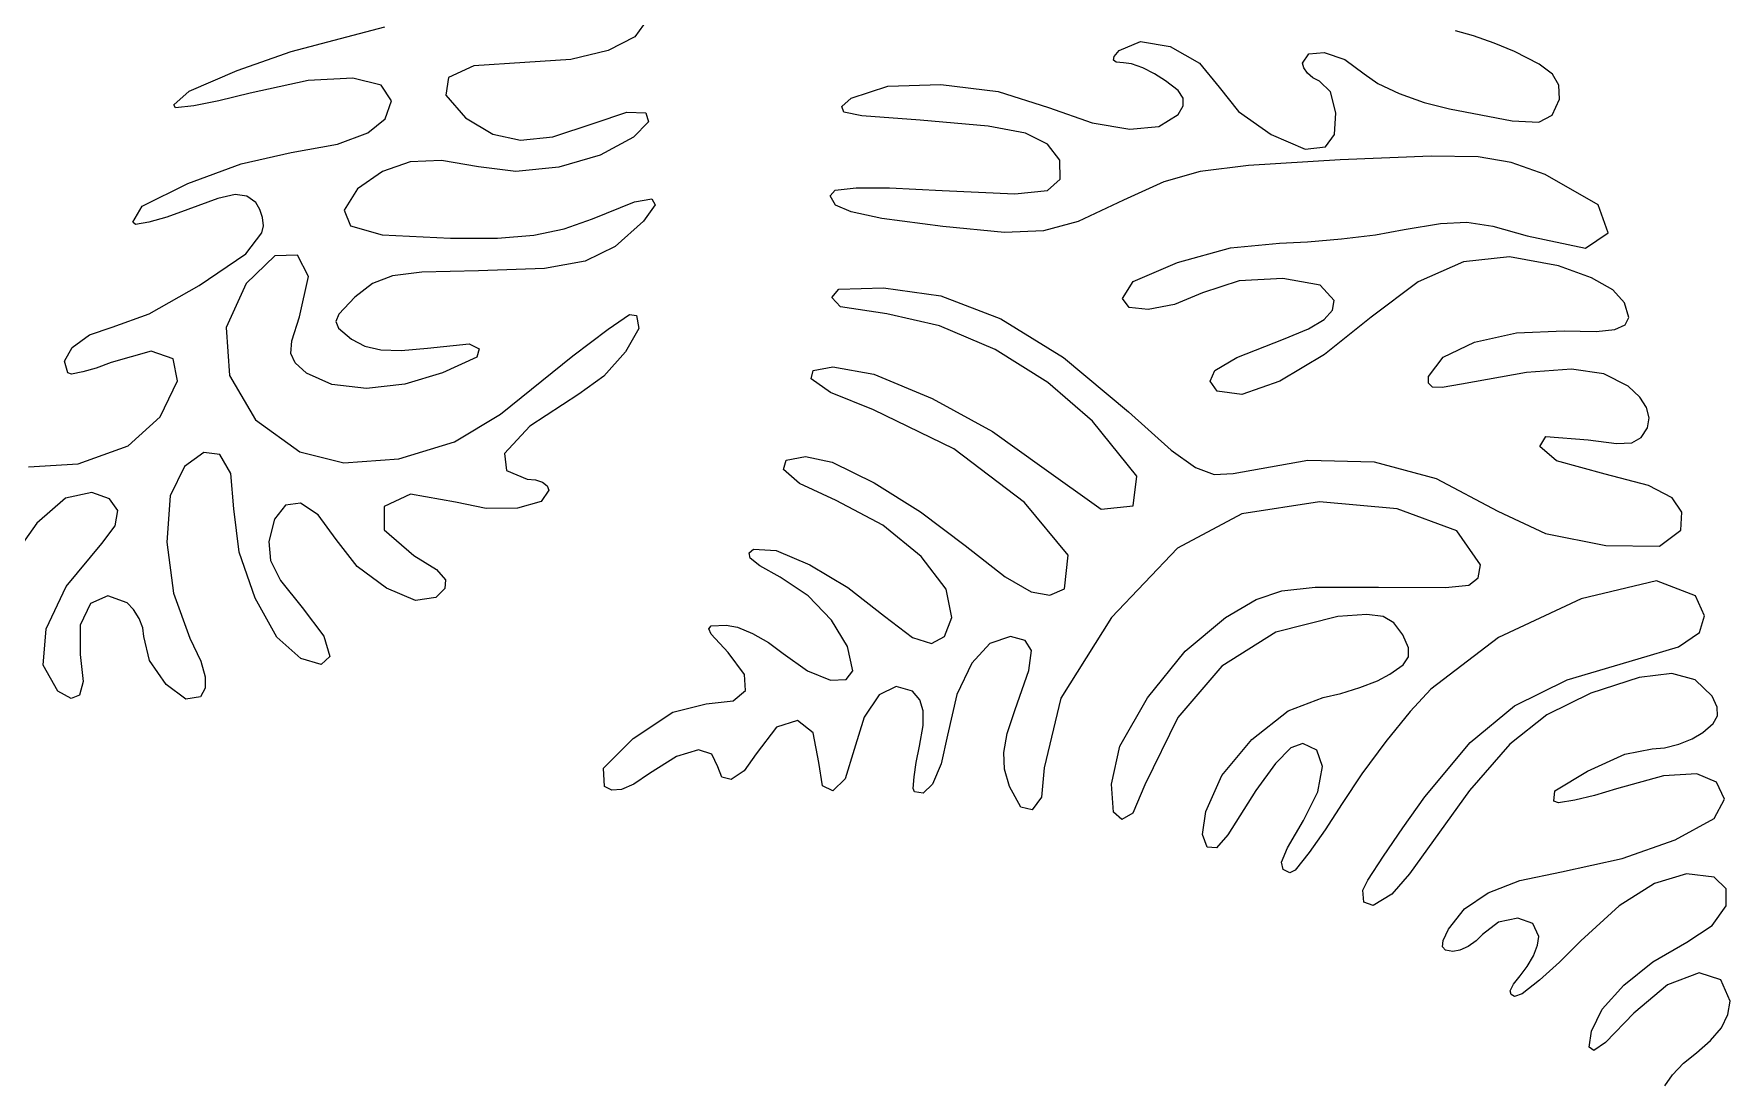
# Model space of a CAD drawing. Extents: x -276 to 353, y -236 to 239.
# Drawn here: x 110.7 to 261.4, y 2.6 to 95.4 of the extents above; entities that cross this region are included whole.
import ezdxf

# ---------------------------------------------------------------- set-up
doc = ezdxf.new("R2010")
doc.units = 0
doc.layers.get('0').update_dxf_attribs({"linetype": 'CONTINUOUS'})

msp = doc.modelspace()

# ---------------------------------------------------------------- linework, layer by layer
for p, q in [((165.25, 96.78), (164.08, 95.19)), ((133.53, 93.89), (137.91, 95.03)), ((137.91, 95.03), (141.86, 96.07)), ((164.08, 95.19), (161.71, 93.95)), ((238.65, 95.26), (237.03, 95.72)), ((240.47, 94.62), (238.65, 95.26)), ((128.74, 92.18), (133.53, 93.89)), ((161.71, 93.95), (158.39, 93.16)), ((206.68, 93.44), (207.15, 93.97)), ((207.15, 93.97), (209.03, 94.77)), ((209.03, 94.77), (211.68, 94.31)), ((211.68, 94.31), (214.29, 92.83)), ((223.45, 92.84), (224, 93.66)), ((224, 93.66), (225.35, 93.8)), ((225.35, 93.8), (227.19, 93.15)), ((242.27, 93.87), (240.47, 94.62)), ((244.49, 92.76), (242.27, 93.87)), ((124.48, 90.34), (128.74, 92.18)), ((149.76, 92.61), (147.53, 91.57)), ((154.32, 92.89), (149.76, 92.61)), ((158.39, 93.16), (154.32, 92.89)), ((206.63, 93.12), (206.68, 93.44)), ((206.87, 92.93), (206.63, 93.12)), ((207.52, 92.87), (206.87, 92.93)), ((208.25, 92.77), (207.52, 92.87)), ((209.23, 92.41), (208.25, 92.77)), ((210.29, 91.89), (209.23, 92.41)), ((214.29, 92.83), (216.03, 90.71)), ((223.56, 92.41), (223.45, 92.84)), ((223.89, 91.94), (223.56, 92.41)), ((227.19, 93.15), (228.93, 91.89)), ((245.67, 91.85), (244.49, 92.76)), ((135.04, 91.29), (129.89, 90.18)), ((139.01, 91.5), (135.04, 91.29)), ((141.54, 90.88), (139.01, 91.5)), ((142.45, 89.48), (141.54, 90.88)), ((147.53, 91.57), (147.29, 90)), ((183.32, 89.73), (186.57, 90.78)), ((186.57, 90.78), (191.3, 90.94)), ((191.3, 90.94), (196.39, 90.31)), ((211.27, 91.28), (210.29, 91.89)), ((212.38, 90.41), (211.27, 91.28)), ((216.03, 90.71), (217.76, 88.53)), ((224.37, 91.53), (223.89, 91.94)), ((224.95, 91.24), (224.37, 91.53)), ((225.93, 90.29), (224.95, 91.24)), ((228.93, 91.89), (230.12, 91.04)), ((230.12, 91.04), (232.03, 90.15)), ((246.21, 90.87), (245.67, 91.85)), ((246.27, 89.64), (246.21, 90.87)), ((123.1, 89.13), (124.48, 90.34)), ((123.26, 88.87), (123.1, 89.13)), ((124.87, 89.06), (123.26, 88.87)), ((127.11, 89.49), (124.87, 89.06)), ((129.89, 90.18), (127.11, 89.49)), ((141.89, 87.9), (142.45, 89.48)), ((147.29, 90), (149.04, 87.98)), ((182.49, 88.99), (183.32, 89.73)), ((182.65, 88.49), (182.49, 88.99)), ((196.39, 90.31), (200.85, 88.91)), ((212.37, 88.28), (212.84, 89.06)), ((212.84, 89.73), (212.38, 90.41)), ((212.84, 89.06), (212.84, 89.73)), ((226.41, 88.43), (225.93, 90.29)), ((232.03, 90.15), (234.26, 89.35)), ((234.26, 89.35), (236.5, 88.77)), ((245.64, 88.22), (246.27, 89.64)), ((140.34, 86.64), (141.89, 87.9)), ((149.04, 87.98), (151.47, 86.54)), ((156.78, 86.29), (160.47, 87.5)), ((160.47, 87.5), (163.38, 88.47)), ((163.38, 88.47), (165.06, 88.41)), ((165.31, 87.62), (163.98, 86.27)), ((165.06, 88.41), (165.31, 87.62)), ((184.26, 88.17), (182.65, 88.49)), ((189.45, 87.78), (184.26, 88.17)), ((195.5, 87.25), (189.45, 87.78)), ((200.85, 88.91), (204.75, 87.52)), ((204.75, 87.52), (208.08, 86.96)), ((210.67, 87.21), (212.37, 88.28)), ((217.76, 88.53), (220.66, 86.51)), ((226.28, 86.51), (226.41, 88.43)), ((236.5, 88.77), (242.08, 87.7)), ((242.08, 87.7), (244.44, 87.6)), ((244.44, 87.6), (245.64, 88.22)), ((137.64, 85.65), (140.34, 86.64)), ((151.47, 86.54), (153.93, 85.98)), ((153.93, 85.98), (156.78, 86.29)), ((163.98, 86.27), (161.01, 84.65)), ((198.82, 86.61), (195.5, 87.25)), ((200.77, 85.65), (198.82, 86.61)), ((208.08, 86.96), (210.67, 87.21)), ((220.66, 86.51), (223.66, 85.19)), ((225.49, 85.4), (226.28, 86.51)), ((129.09, 83.89), (133.54, 84.89)), ((133.54, 84.89), (137.64, 85.65)), ((161.01, 84.65), (157.32, 83.59)), ((201.87, 84.21), (200.77, 85.65)), ((223.66, 85.19), (225.49, 85.4)), ((234.87, 84.58), (226.78, 84.24)), ((239.04, 84.5), (234.87, 84.58)), ((242, 84.01), (239.04, 84.5)), ((124.34, 82.13), (129.09, 83.89)), ((141.65, 83.22), (139.44, 81.66)), ((144.1, 84.07), (141.65, 83.22)), ((146.91, 84.19), (144.1, 84.07)), ((150.2, 83.61), (146.91, 84.19)), ((153.52, 83.2), (150.2, 83.61)), ((157.32, 83.59), (153.52, 83.2)), ((201.89, 82.52), (201.87, 84.21)), ((214.34, 83.2), (211.11, 82.28)), ((218.64, 83.75), (214.34, 83.2)), ((226.78, 84.24), (218.64, 83.75)), ((245, 82.95), (242, 84.01)), ((249.73, 80.25), (245, 82.95)), ((120.29, 80.14), (124.34, 82.13)), ((139.44, 81.66), (138.25, 79.76)), ((181.45, 81.04), (181.88, 81.56)), ((181.88, 81.56), (183.75, 81.76)), ((183.75, 81.76), (186.71, 81.77)), ((186.71, 81.77), (191.39, 81.52)), ((191.39, 81.52), (197.87, 81.21)), ((197.87, 81.21), (200.78, 81.53)), ((200.78, 81.53), (201.89, 82.52)), ((211.11, 82.28), (207.53, 80.65)), ((119.45, 78.7), (120.29, 80.14)), ((127.01, 80.82), (124.36, 79.84)), ((128.55, 81.15), (127.01, 80.82)), ((129.58, 81.02), (128.55, 81.15)), ((130.38, 80.45), (129.58, 81.02)), ((130.76, 79.84), (130.38, 80.45)), ((160.32, 78.99), (164.05, 80.52)), ((164.05, 80.52), (165.59, 80.77)), ((165.9, 80.23), (164.86, 78.78)), ((165.59, 80.77), (165.9, 80.23)), ((181.91, 80.22), (181.45, 81.04)), ((183.32, 79.61), (181.91, 80.22)), ((207.53, 80.65), (203.49, 78.77)), ((250.6, 77.76), (249.73, 80.25)), ((119.69, 78.49), (119.45, 78.7)), ((120.89, 78.71), (119.69, 78.49)), ((122.48, 79.15), (120.89, 78.71)), ((124.36, 79.84), (122.48, 79.15)), ((130.99, 79.11), (130.76, 79.84)), ((131.06, 78.38), (130.99, 79.11)), ((138.25, 79.76), (138.82, 78.39)), ((157.79, 78.1), (160.32, 78.99)), ((164.86, 78.78), (162.34, 76.54)), ((186.03, 79.04), (183.32, 79.61)), ((191.45, 78.32), (186.03, 79.04)), ((203.49, 78.77), (200.41, 77.92)), ((232.48, 78.04), (235.71, 78.59)), ((235.71, 78.59), (238.06, 78.69)), ((238.06, 78.69), (240.37, 78.35)), ((129.49, 75.89), (130.93, 77.75)), ((130.93, 77.75), (131.06, 78.38)), ((138.82, 78.39), (141.63, 77.58)), ((141.63, 77.58), (147.71, 77.27)), ((147.71, 77.27), (151.89, 77.29)), ((151.89, 77.29), (155.1, 77.55)), ((155.1, 77.55), (157.79, 78.1)), ((196.95, 77.79), (191.45, 78.32)), ((200.41, 77.92), (196.95, 77.79)), ((221.39, 76.85), (223.88, 76.94)), ((223.88, 76.94), (226.89, 77.21)), ((226.89, 77.21), (229.92, 77.59)), ((229.92, 77.59), (232.48, 78.04)), ((240.37, 78.35), (243.42, 77.48)), ((243.42, 77.48), (248.58, 76.39)), ((248.58, 76.39), (250.6, 77.76)), ((125.36, 73.07), (129.49, 75.89)), ((132.09, 75.7), (129.52, 73.24)), ((134.11, 75.76), (132.09, 75.7)), ((135.06, 73.88), (134.11, 75.76)), ((162.34, 76.54), (159.67, 75.24)), ((212.32, 75.11), (217.03, 76.41)), ((217.03, 76.41), (221.39, 76.85)), ((241.85, 75.62), (237.76, 75.18)), ((246.18, 74.83), (241.85, 75.62)), ((142.53, 73.92), (140.76, 73.24)), ((145.16, 74.25), (142.53, 73.92)), ((150.18, 74.37), (145.16, 74.25)), ((156.06, 74.59), (150.18, 74.37)), ((159.67, 75.24), (156.06, 74.59)), ((208.38, 73.44), (212.32, 75.11)), ((237.76, 75.18), (233.72, 73.41)), ((249.13, 73.74), (246.18, 74.83)), ((120.92, 70.54), (125.36, 73.07)), ((129.52, 73.24), (127.77, 69.34)), ((134.27, 70.28), (135.06, 73.88)), ((140.76, 73.24), (139.18, 72.03)), ((181.59, 72), (182.21, 72.74)), ((182.21, 72.74), (186.2, 72.86)), ((186.2, 72.86), (191.3, 72.16)), ((207.45, 71.92), (208.38, 73.44)), ((214.55, 72.43), (212.05, 71.38)), ((217.81, 73.5), (214.55, 72.43)), ((221.7, 73.69), (217.81, 73.5)), ((225.01, 73.1), (221.7, 73.69)), ((226.24, 71.73), (225.01, 73.1)), ((233.72, 73.41), (229.55, 70.27)), ((251.02, 72.68), (249.13, 73.74)), ((252.07, 71.54), (251.02, 72.68)), ((139.18, 72.03), (137.78, 70.53)), ((182.38, 71.17), (181.59, 72)), ((186.48, 70.56), (182.38, 71.17)), ((191.3, 72.16), (196.62, 70.1)), ((208.04, 71.12), (207.45, 71.92)), ((209.71, 70.93), (208.04, 71.12)), ((212.05, 71.38), (209.71, 70.93)), ((225.36, 70.05), (226.09, 70.87)), ((226.09, 70.87), (226.24, 71.73)), ((252.45, 70.22), (252.07, 71.54)), ((115.62, 68.69), (117.63, 69.38)), ((117.63, 69.38), (120.92, 70.54)), ((133.59, 68.16), (134.27, 70.28)), ((137.78, 70.53), (137.49, 69.86)), ((137.49, 69.86), (137.73, 69.27)), ((161.7, 69.2), (163.6, 70.48)), ((163.6, 70.48), (164.24, 70.41)), ((164.24, 70.41), (164.45, 69.25)), ((191.17, 69.49), (186.48, 70.56)), ((196.11, 67.37), (191.17, 69.49)), ((196.62, 70.1), (202.18, 66.67)), ((223.97, 69.22), (225.36, 70.05)), ((229.55, 70.27), (225.39, 66.93)), ((251.21, 69.17), (252.11, 69.57)), ((252.11, 69.57), (252.45, 70.22)), ((114.07, 67.57), (115.62, 68.69)), ((127.77, 69.34), (128.06, 65.06)), ((133.5, 67.04), (133.59, 68.16)), ((137.73, 69.27), (138.9, 68.31)), ((138.9, 68.31), (140.08, 67.68)), ((145.65, 67.49), (149.36, 67.9)), ((149.36, 67.9), (150.25, 67.45)), ((158.58, 66.82), (161.7, 69.2)), ((164.45, 69.25), (163.25, 67.18)), ((217.59, 66.67), (221.75, 68.3)), ((221.75, 68.3), (223.97, 69.22)), ((235.95, 66.69), (238.74, 68.03)), ((238.74, 68.03), (242.47, 68.87)), ((242.47, 68.87), (246.7, 69.04)), ((246.7, 69.04), (249.55, 68.99)), ((249.55, 68.99), (251.21, 69.17)), ((113.39, 66.35), (114.07, 67.57)), ((113.67, 65.32), (113.39, 66.35)), ((121.09, 67.23), (117.54, 66.23)), ((123.05, 66.54), (121.09, 67.23)), ((123.44, 64.59), (123.05, 66.54)), ((133.88, 66.2), (133.5, 67.04)), ((140.08, 67.68), (141.51, 67.34)), ((141.51, 67.34), (143.31, 67.28)), ((143.31, 67.28), (145.65, 67.49)), ((150.04, 66.71), (146.98, 65.32)), ((150.25, 67.45), (150.04, 66.71)), ((152.14, 61.62), (158.58, 66.82)), ((163.25, 67.18), (161.32, 65.02)), ((200.81, 64.46), (196.11, 67.37)), ((202.18, 66.67), (207.98, 61.84)), ((215.63, 65.51), (217.59, 66.67)), ((225.39, 66.93), (221.42, 64.58)), ((234.64, 64.99), (235.95, 66.69)), ((114.02, 65.2), (113.67, 65.32)), ((115, 65.39), (114.02, 65.2)), ((116.2, 65.73), (115, 65.39)), ((117.54, 66.23), (116.2, 65.73)), ((128.06, 65.06), (130.37, 61.13)), ((134.9, 65.28), (133.88, 66.2)), ((137.16, 64.26), (134.9, 65.28)), ((146.98, 65.32), (143.64, 64.29)), ((161.32, 65.02), (159.12, 63.4)), ((179.75, 64.77), (179.93, 65.53)), ((179.93, 65.53), (181.7, 65.85)), ((181.7, 65.85), (185.34, 65.19)), ((185.34, 65.19), (190.53, 63.02)), ((215.24, 64.56), (215.63, 65.51)), ((234.63, 64.38), (234.64, 64.99)), ((243.35, 65.35), (237.57, 64.31)), ((247.34, 65.63), (243.35, 65.35)), ((250.22, 65.22), (247.34, 65.63)), ((252.4, 64.11), (250.22, 65.22)), ((121.88, 61.41), (123.44, 64.59)), ((140.22, 63.93), (137.16, 64.26)), ((143.64, 64.29), (140.22, 63.93)), ((159.12, 63.4), (154.75, 60.57)), ((181.47, 63.55), (179.75, 64.77)), ((185.31, 62.01), (181.47, 63.55)), ((204.76, 61.02), (200.81, 64.46)), ((215.85, 63.67), (215.24, 64.56)), ((218.05, 63.37), (215.85, 63.67)), ((221.42, 64.58), (218.05, 63.37)), ((234.98, 64.04), (234.63, 64.38)), ((235.85, 64.01), (234.98, 64.04)), ((237.57, 64.31), (235.85, 64.01)), ((253.42, 63.15), (252.4, 64.11)), ((192.45, 58.56), (185.31, 62.01)), ((190.53, 63.02), (195.88, 60.1)), ((207.98, 61.84), (211.77, 58.43)), ((254.03, 62.22), (253.42, 63.15)), ((254.25, 61.32), (254.03, 62.22)), ((119.04, 58.82), (121.88, 61.41)), ((130.37, 61.13), (134.29, 58.28)), ((148.06, 59.16), (152.14, 61.62)), ((154.75, 60.57), (152.51, 58.14)), ((208.71, 56.12), (204.76, 61.02)), ((253.53, 59.55), (254.1, 60.42)), ((254.1, 60.42), (254.25, 61.32)), ((114.6, 57.21), (119.04, 58.82)), ((143.11, 57.66), (148.06, 59.16)), ((195.88, 60.1), (200.25, 56.94)), ((244.54, 58.77), (245.08, 59.64)), ((245.08, 59.64), (248.83, 59.34)), ((248.83, 59.34), (251.34, 59.03)), ((251.34, 59.03), (252.7, 59.1)), ((252.7, 59.1), (253.53, 59.55)), ((125.78, 58.24), (124.04, 56.98)), ((127.2, 58.04), (125.78, 58.24)), ((128.16, 56.37), (127.2, 58.04)), ((134.29, 58.28), (138.21, 57.31)), ((138.21, 57.31), (143.11, 57.66)), ((152.51, 58.14), (152.69, 56.62)), ((177.3, 56.72), (177.54, 57.54)), ((177.54, 57.54), (179.27, 57.87)), ((179.27, 57.87), (181.63, 57.37)), ((181.63, 57.37), (185.35, 55.52)), ((198.71, 53.79), (192.45, 58.56)), ((211.77, 58.43), (213.92, 56.88)), ((217.28, 56.37), (223.91, 57.54)), ((223.91, 57.54), (229.81, 57.41)), ((229.81, 57.41), (235.32, 55.91)), ((246.02, 57.5), (244.54, 58.77)), ((250.33, 56.31), (246.02, 57.5)), ((110.18, 56.94), (114.6, 57.21)), ((124.04, 56.98), (122.77, 54.38)), ((128.45, 53.23), (128.16, 56.37)), ((152.69, 56.62), (154.51, 55.87)), ((154.51, 55.87), (155.25, 55.8)), ((155.25, 55.8), (155.88, 55.59)), ((178.71, 55.47), (177.3, 56.72)), ((200.25, 56.94), (205.54, 53.2)), ((208.38, 53.49), (208.71, 56.12)), ((213.92, 56.88), (215.57, 56.28)), ((215.57, 56.28), (217.28, 56.37)), ((235.32, 55.91), (240.79, 53.02)), ((254.18, 55.28), (250.33, 56.31)), ((115.8, 54.67), (113.48, 54.16)), ((117.39, 54.11), (115.8, 54.67)), ((122.77, 54.38), (122.47, 50.26)), ((144.15, 54.52), (141.8, 53.42)), ((148.15, 53.81), (144.15, 54.52)), ((156.45, 54.89), (155.77, 53.86)), ((155.88, 55.59), (156.3, 55.27)), ((156.3, 55.27), (156.45, 54.89)), ((181.98, 53.95), (178.71, 55.47)), ((185.35, 55.52), (189.48, 52.95)), ((256.29, 54.21), (254.18, 55.28)), ((113.48, 54.16), (110.91, 51.93)), ((118.12, 53.08), (117.39, 54.11)), ((117.9, 51.7), (118.12, 53.08)), ((128.92, 49.37), (128.45, 53.23)), ((133.03, 53.53), (132.05, 52.29)), ((134.36, 53.71), (133.03, 53.53)), ((135.92, 52.68), (134.36, 53.71)), ((141.8, 53.42), (141.81, 51.34)), ((150.87, 53.24), (148.15, 53.81)), ((153.65, 53.28), (150.87, 53.24)), ((155.77, 53.86), (153.65, 53.28)), ((186.13, 51.77), (181.98, 53.95)), ((189.48, 52.95), (193.45, 49.95)), ((202.6, 49.11), (198.71, 53.79)), ((205.54, 53.2), (208.38, 53.49)), ((218.04, 52.78), (212.32, 49.73)), ((224.96, 53.84), (218.04, 52.78)), ((231.86, 53.23), (224.96, 53.84)), ((237.17, 51.25), (231.86, 53.23)), ((240.79, 53.02), (245.05, 51.03)), ((257.16, 52.93), (256.29, 54.21)), ((257.06, 51.32), (257.16, 52.93)), ((110.91, 51.93), (108.45, 48.42)), ((116.7, 50.13), (117.9, 51.7)), ((132.05, 52.29), (131.56, 50.3)), ((137.52, 50.48), (135.92, 52.68)), ((141.81, 51.34), (144.44, 49.08)), ((189.55, 48.99), (186.13, 51.77)), ((255.18, 49.9), (257.06, 51.32)), ((113.53, 46.31), (116.7, 50.13)), ((122.47, 50.26), (123.07, 45.71)), ((131.56, 50.3), (131.71, 48.62)), ((139.41, 48.1), (137.52, 50.48)), ((193.45, 49.95), (197, 47.18)), ((239.25, 48.25), (237.17, 51.25)), ((245.05, 51.03), (250.4, 49.95)), ((250.4, 49.95), (255.18, 49.9)), ((130.32, 45.28), (128.92, 49.37)), ((131.71, 48.62), (132.6, 46.85)), ((144.44, 49.08), (146.44, 47.83)), ((174.24, 49.3), (174.63, 49.63)), ((174.33, 48.84), (174.24, 49.3)), ((175.21, 48.15), (174.33, 48.84)), ((174.63, 49.63), (176.64, 49.51)), ((176.64, 49.51), (179.65, 48.24)), ((191.76, 46.09), (189.55, 48.99)), ((202.27, 46.1), (202.6, 49.11)), ((212.32, 49.73), (206.45, 43.57)), ((239.04, 47.08), (239.25, 48.25)), ((132.6, 46.85), (134.52, 44.44)), ((142, 46.17), (139.41, 48.1)), ((146.44, 47.83), (147.25, 46.92)), ((147.25, 46.92), (147.2, 46.13)), ((177, 47.15), (175.21, 48.15)), ((179.49, 45.49), (177, 47.15)), ((179.65, 48.24), (183.02, 46.23)), ((197, 47.18), (199.32, 45.83)), ((238.21, 46.44), (239.04, 47.08)), ((254.9, 46.83), (248.2, 45.22)), ((258.36, 45.48), (254.9, 46.83)), ((111.74, 42.54), (113.53, 46.31)), ((117.24, 45.49), (115.71, 44.81)), ((118.95, 44.87), (117.24, 45.49)), ((123.07, 45.71), (124.53, 41.71)), ((132.27, 41.8), (130.32, 45.28)), ((144.59, 45.08), (142, 46.17)), ((146.39, 45.34), (144.59, 45.08)), ((147.2, 46.13), (146.39, 45.34)), ((181.57, 43.32), (179.49, 45.49)), ((183.02, 46.23), (186.29, 43.68)), ((192.25, 43.56), (191.76, 46.09)), ((199.32, 45.83), (200.98, 45.53)), ((200.98, 45.53), (202.27, 46.1)), ((219.33, 45.15), (221.61, 45.93)), ((221.61, 45.93), (224.55, 46.24)), ((224.55, 46.24), (230.19, 46.25)), ((230.19, 46.25), (236.15, 46.21)), ((236.15, 46.21), (238.21, 46.44)), ((259.18, 43.71), (258.36, 45.48)), ((115.71, 44.81), (114.78, 42.88)), ((119.52, 44.27), (118.95, 44.87)), ((120.01, 43.48), (119.52, 44.27)), ((134.52, 44.44), (136.45, 41.9)), ((216.59, 43.57), (219.33, 45.15)), ((229.16, 43.83), (226.59, 43.66)), ((230.61, 43.65), (229.16, 43.83)), ((248.2, 45.22), (240.86, 41.78)), ((111.5, 39.32), (111.74, 42.54)), ((114.78, 42.88), (114.77, 40.26)), ((120.34, 42.63), (120.01, 43.48)), ((120.45, 41.86), (120.34, 42.63)), ((170.66, 42.56), (170.88, 42.82)), ((170.86, 42.09), (170.66, 42.56)), ((170.88, 42.82), (172.2, 42.87)), ((172.2, 42.87), (173.21, 42.7)), ((173.21, 42.7), (174.55, 42.14)), ((182.98, 40.99), (181.57, 43.32)), ((186.29, 43.68), (188.76, 41.79)), ((191.61, 41.86), (192.25, 43.56)), ((206.45, 43.57), (201.94, 36.39)), ((213.01, 40.57), (216.59, 43.57)), ((221.06, 42.25), (216.26, 39.24)), ((226.59, 43.66), (221.06, 42.25)), ((231.57, 43.09), (230.61, 43.65)), ((232.37, 42.03), (231.57, 43.09)), ((258.74, 42.21), (259.18, 43.71)), ((120.95, 39.74), (120.45, 41.86)), ((124.53, 41.71), (125.49, 39.67)), ((134.39, 39.9), (132.27, 41.8)), ((136.45, 41.9), (136.96, 40.09)), ((172.38, 40.45), (170.86, 42.09)), ((174.55, 42.14), (175.97, 41.33)), ((175.97, 41.33), (177.26, 40.37)), ((183.45, 38.83), (182.98, 40.99)), ((188.76, 41.79), (190.47, 41.26)), ((190.47, 41.26), (191.61, 41.86)), ((195.65, 41.26), (194.03, 39.5)), ((197.47, 41.87), (195.65, 41.26)), ((198.78, 41.52), (197.47, 41.87)), ((199.34, 40.62), (198.78, 41.52)), ((232.86, 40.86), (232.37, 42.03)), ((232.86, 40.06), (232.86, 40.86)), ((240.86, 41.78), (234.85, 37.18)), ((253.27, 39.88), (256.86, 40.94)), ((256.86, 40.94), (258.74, 42.21)), ((112.79, 37), (111.5, 39.32)), ((114.77, 40.26), (115.03, 37.87)), ((122.43, 37.61), (120.95, 39.74)), ((125.49, 39.67), (125.9, 38.28)), ((136.19, 39.39), (134.39, 39.9)), ((136.96, 40.09), (136.19, 39.39)), ((173.82, 38.5), (172.38, 40.45)), ((177.26, 40.37), (179.44, 38.83)), ((194.03, 39.5), (192.72, 36.71)), ((199.12, 38.86), (199.34, 40.62)), ((209.67, 36.42), (213.01, 40.57)), ((216.26, 39.24), (212.35, 34.67)), ((231.21, 38.52), (232.38, 39.36)), ((232.38, 39.36), (232.86, 40.06)), ((246.97, 38.03), (253.27, 39.88)), ((115.03, 37.87), (114.72, 36.65)), ((125.9, 38.28), (125.88, 37.27)), ((173.91, 37.07), (173.82, 38.5)), ((179.44, 38.83), (181.48, 37.99)), ((181.48, 37.99), (182.87, 38.04)), ((182.87, 38.04), (183.45, 38.83)), ((197.89, 35.37), (199.12, 38.86)), ((228.53, 37.33), (230.09, 37.93)), ((230.09, 37.93), (231.21, 38.52)), ((242.29, 35.71), (246.97, 38.03)), ((253.36, 38.23), (249.08, 36.84)), ((256.28, 38.59), (253.36, 38.23)), ((258.34, 38.02), (256.28, 38.59)), ((259.84, 36.57), (258.34, 38.02)), ((113.97, 36.36), (112.79, 37)), ((114.72, 36.65), (113.97, 36.36)), ((124.17, 36.31), (122.43, 37.61)), ((125.46, 36.5), (124.17, 36.31)), ((125.88, 37.27), (125.46, 36.5)), ((172.82, 36.15), (173.91, 37.07)), ((185.79, 36.67), (184.46, 34.69)), ((187.31, 37.43), (185.79, 36.67)), ((188.78, 37.01), (187.31, 37.43)), ((189.42, 36.23), (188.78, 37.01)), ((189.73, 35.27), (189.42, 36.23)), ((192.72, 36.71), (191.87, 33.1)), ((201.94, 36.39), (200.47, 30.18)), ((207.2, 32.12), (209.67, 36.42)), ((222.16, 35.26), (225.27, 36.45)), ((225.27, 36.45), (226.85, 36.81)), ((226.85, 36.81), (228.53, 37.33)), ((234.85, 37.18), (233.01, 35.21)), ((249.08, 36.84), (245.16, 34.91)), ((260.31, 35.59), (259.84, 36.57)), ((163.95, 32.81), (167.47, 35.14)), ((167.47, 35.14), (170.42, 35.87)), ((170.42, 35.87), (172.82, 36.15)), ((184.46, 34.69), (183.57, 31.81)), ((189.72, 33.97), (189.73, 35.27)), ((197.19, 33.24), (197.89, 35.37)), ((218.93, 32.72), (222.16, 35.26)), ((233.01, 35.21), (230.84, 32.54)), ((238.34, 32.43), (242.29, 35.71)), ((245.16, 34.91), (241.88, 32.31)), ((259.94, 34.13), (260.34, 34.83)), ((260.34, 34.83), (260.31, 35.59)), ((176.69, 33.8), (174.87, 31.43)), ((178.55, 34.41), (176.69, 33.8)), ((179.95, 33.31), (178.55, 34.41)), ((180.45, 30.68), (179.95, 33.31)), ((189.39, 32.12), (189.72, 33.97)), ((196.89, 31.57), (197.19, 33.24)), ((212.35, 34.67), (209.42, 28.68)), ((258.08, 32.76), (259.01, 33.32)), ((259.01, 33.32), (259.94, 34.13)), ((161.31, 30.16), (163.95, 32.81)), ((169.73, 31.79), (167.8, 31.2)), ((170.93, 31.41), (169.73, 31.79)), ((183.57, 31.81), (182.78, 29.2)), ((189.1, 30.68), (189.39, 32.12)), ((191.87, 33.1), (191.31, 30.56)), ((206.45, 28.74), (207.2, 32.12)), ((216.27, 29.52), (218.93, 32.72)), ((222.39, 31.97), (221.03, 30.57)), ((223.47, 32.37), (222.39, 31.97)), ((224.7, 31.77), (223.47, 32.37)), ((225.2, 30.31), (224.7, 31.77)), ((230.84, 32.54), (228.71, 29.67)), ((234.32, 27.6), (238.34, 32.43)), ((241.88, 32.31), (238.29, 28.18)), ((252.1, 31.42), (254.51, 31.87)), ((254.51, 31.87), (255.63, 31.98)), ((255.63, 31.98), (256.88, 32.3)), ((256.88, 32.3), (258.08, 32.76)), ((161.39, 28.53), (161.31, 30.16)), ((167.8, 31.2), (165.4, 29.68)), ((171.45, 30.29), (170.93, 31.41)), ((171.82, 29.36), (171.45, 30.29)), ((174.87, 31.43), (173.8, 29.92)), ((180.77, 28.59), (180.45, 30.68)), ((188.91, 29.4), (189.1, 30.68)), ((191.31, 30.56), (190.55, 28.75)), ((196.96, 30.08), (196.89, 31.57)), ((200.47, 30.18), (200.23, 27.59)), ((221.03, 30.57), (219.28, 28.17)), ((224.8, 28.07), (225.2, 30.31)), ((248.77, 29.89), (252.1, 31.42)), ((163.99, 28.74), (162.89, 28.26)), ((165.4, 29.68), (163.99, 28.74)), ((172.64, 29.16), (171.82, 29.36)), ((173.8, 29.92), (172.64, 29.16)), ((182.78, 29.2), (181.68, 28.14)), ((188.82, 28.36), (188.91, 29.4)), ((190.55, 28.75), (189.73, 27.94)), ((197.39, 28.52), (196.96, 30.08)), ((206.63, 26.24), (206.45, 28.74)), ((209.42, 28.68), (208.34, 26.17)), ((214.84, 26.31), (216.27, 29.52)), ((228.71, 29.67), (226.96, 27.02)), ((245.86, 28.15), (248.77, 29.89)), ((255.52, 29.48), (251.36, 28.34)), ((258.49, 29.66), (255.52, 29.48)), ((260.25, 28.92), (258.49, 29.66)), ((260.95, 27.42), (260.25, 28.92)), ((162.04, 28.2), (161.39, 28.53)), ((162.89, 28.26), (162.04, 28.2)), ((181.68, 28.14), (180.77, 28.59)), ((188.94, 28.05), (188.82, 28.36)), ((189.73, 27.94), (188.94, 28.05)), ((198.39, 26.7), (197.39, 28.52)), ((200.23, 27.59), (199.41, 26.47)), ((219.28, 28.17), (216.81, 24.24)), ((223.52, 25.5), (224.8, 28.07)), ((232.37, 24.87), (234.32, 27.6)), ((238.29, 28.18), (232.95, 20.77)), ((245.77, 27.22), (245.86, 28.15)), ((246.2, 27.07), (245.77, 27.22)), ((247.64, 27.32), (246.2, 27.07)), ((249.39, 27.74), (247.64, 27.32)), ((251.36, 28.34), (249.39, 27.74)), ((260.02, 25.7), (260.95, 27.42)), ((199.41, 26.47), (198.39, 26.7)), ((207.37, 25.59), (206.63, 26.24)), ((208.34, 26.17), (207.37, 25.59)), ((214.54, 24.28), (214.84, 26.31)), ((226.96, 27.02), (225.44, 24.67)), ((256.56, 23.8), (260.02, 25.7)), ((214.97, 23.15), (214.54, 24.28)), ((216.81, 24.24), (215.8, 23.09)), ((222.09, 23.08), (223.52, 25.5)), ((225.44, 24.67), (224.03, 22.68)), ((230.64, 22.34), (232.37, 24.87)), ((215.8, 23.09), (214.97, 23.15)), ((221.57, 21.81), (222.09, 23.08)), ((224.03, 22.68), (222.79, 21.1)), ((251.84, 22.12), (256.56, 23.8)), ((221.71, 21.16), (221.57, 21.81)), ((222.3, 20.87), (221.71, 21.16)), ((229.23, 20.2), (230.64, 22.34)), ((246.45, 20.96), (251.84, 22.12)), ((222.79, 21.1), (222.3, 20.87)), ((228.79, 19.31), (229.23, 20.2)), ((232.95, 20.77), (231.37, 18.96)), ((239.94, 19.08), (242.77, 20.18)), ((242.77, 20.18), (246.45, 20.96)), ((254.74, 19.91), (251.6, 17.92)), ((257.56, 20.76), (254.74, 19.91)), ((260.02, 20.48), (257.56, 20.76)), ((261.11, 19.43), (260.02, 20.48)), ((228.89, 18.26), (228.79, 19.31)), ((229.72, 17.96), (228.89, 18.26)), ((231.37, 18.96), (229.72, 17.96)), ((237.85, 17.65), (239.94, 19.08)), ((261.11, 17.92), (261.11, 19.43)), ((236.43, 15.85), (237.85, 17.65)), ((242.58, 16.84), (240.87, 16.48)), ((243.91, 16.34), (242.58, 16.84)), ((251.6, 17.92), (248.19, 14.8)), ((259.84, 16.19), (261.11, 17.92)), ((235.95, 14.84), (236.43, 15.85)), ((239.45, 15.37), (238.87, 14.8)), ((240.87, 16.48), (239.45, 15.37)), ((244.45, 15.2), (243.91, 16.34)), ((244.33, 14.43), (244.45, 15.2)), ((257.59, 14.7), (259.84, 16.19)), ((235.89, 14.29), (235.95, 14.84)), ((236.16, 13.98), (235.89, 14.29)), ((236.79, 13.87), (236.16, 13.98)), ((237.42, 13.98), (236.79, 13.87)), ((238.15, 14.31), (237.42, 13.98)), ((238.87, 14.8), (238.15, 14.31)), ((243.96, 13.48), (244.33, 14.43)), ((248.19, 14.8), (246.29, 12.91)), ((254.59, 12.94), (257.59, 14.7)), ((242.79, 11.7), (243.42, 12.53)), ((243.42, 12.53), (243.96, 13.48)), ((246.29, 12.91), (244.5, 11.32)), ((252, 10.87), (254.59, 12.94)), ((241.91, 10.38), (242.19, 10.96)), ((242.19, 10.96), (242.79, 11.7)), ((244.5, 11.32), (242.96, 10.1)), ((250.08, 8.73), (252, 10.87)), ((255.87, 10.91), (252.88, 8.37)), ((258.7, 11.97), (255.87, 10.91)), ((260.62, 11.34), (258.7, 11.97)), ((261.45, 9.44), (260.62, 11.34)), ((241.98, 10.03), (241.91, 10.38)), ((242.29, 9.87), (241.98, 10.03)), ((242.96, 10.1), (242.29, 9.87)), ((261.25, 8.27), (261.45, 9.44)), ((249.13, 6.79), (250.08, 8.73)), ((252.88, 8.37), (250.36, 5.77)), ((260.67, 7.09), (261.25, 8.27)), ((248.92, 5.35), (249.13, 6.79)), ((259.72, 5.94), (260.67, 7.09)), ((249.33, 5.07), (248.92, 5.35)), ((250.36, 5.77), (249.33, 5.07)), ((257.3, 3.94), (258.45, 4.87)), ((258.45, 4.87), (259.72, 5.94)), ((256.33, 2.9), (257.3, 3.94)), ((255.65, 1.91), (256.33, 2.9))]:
    msp.add_line(p, q)

doc.saveas('drawing.dxf')
